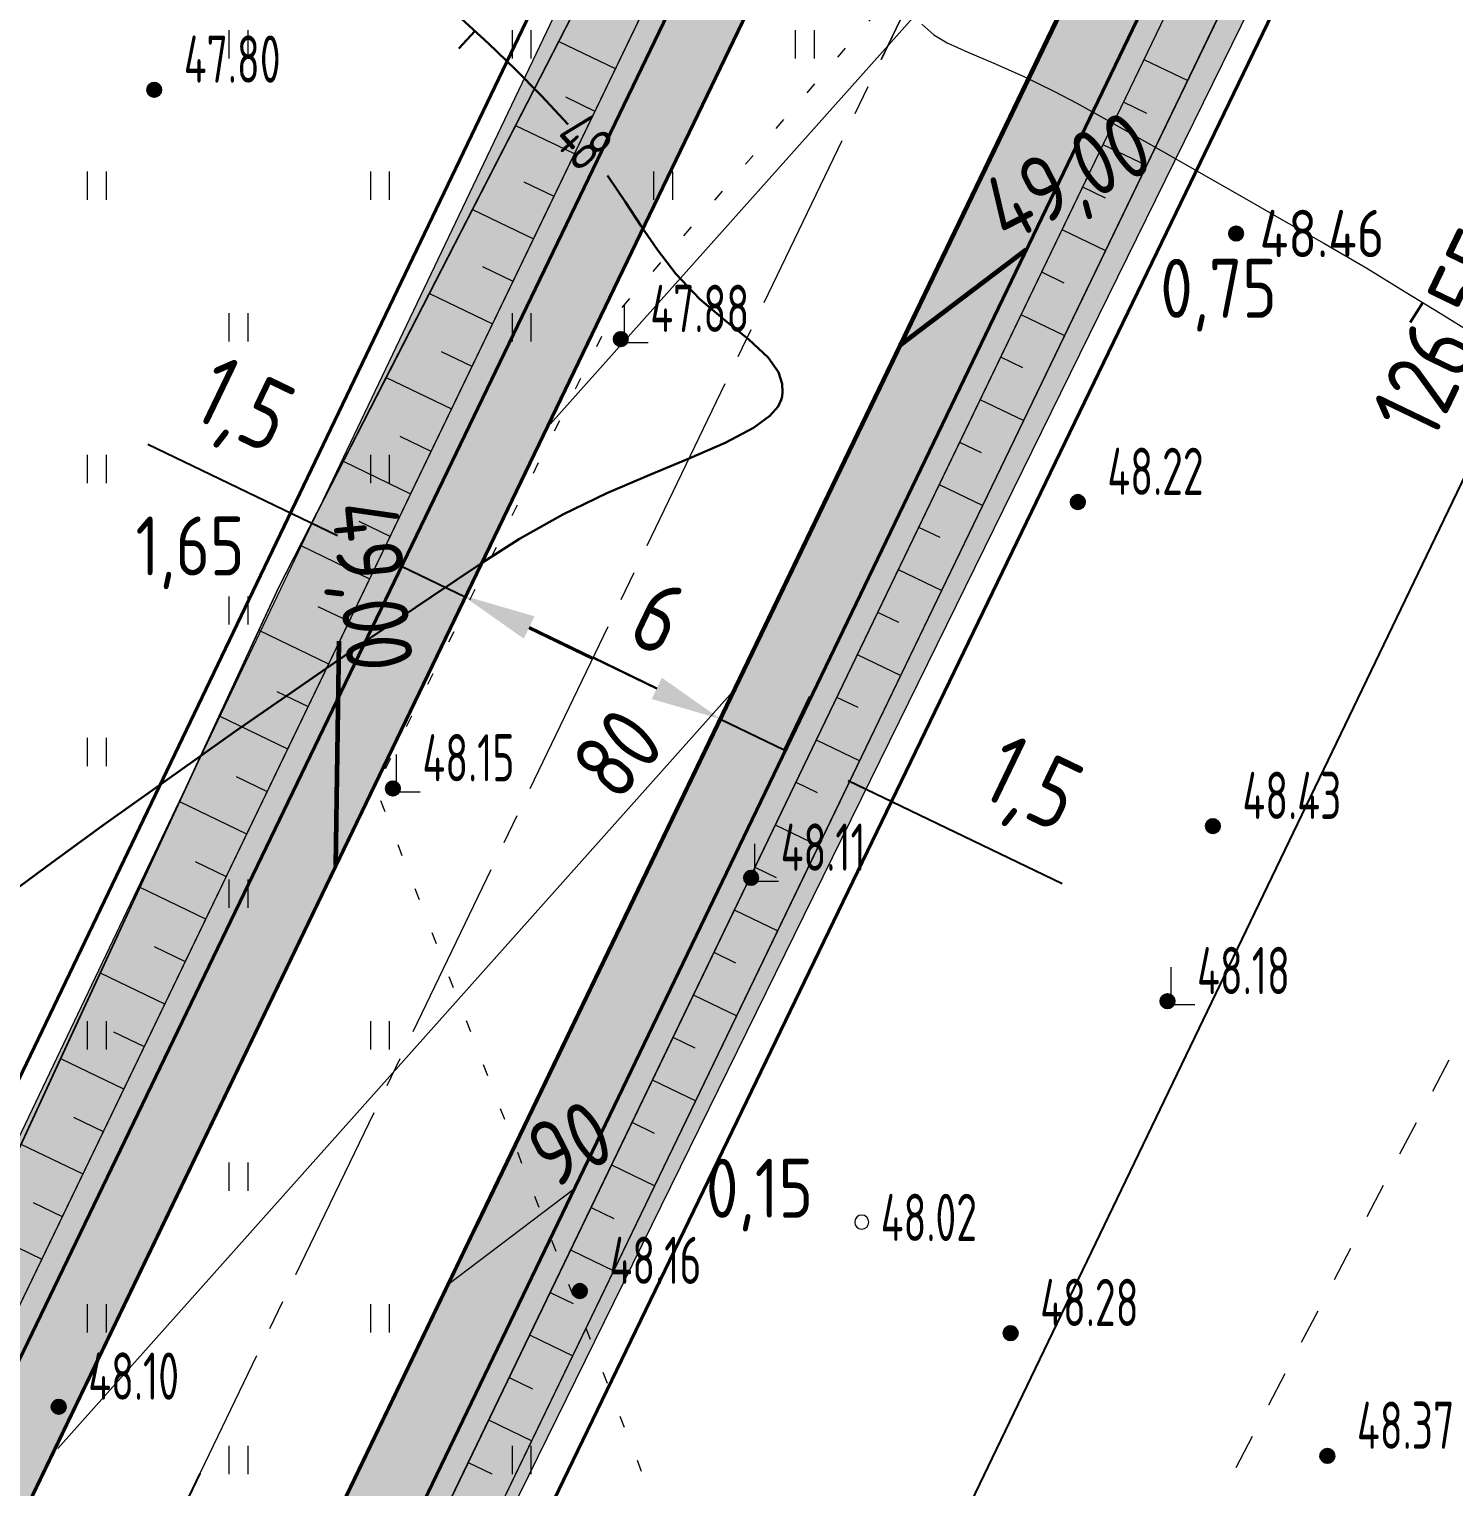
# Model space of a CAD drawing. Extents: x 1098675 to 1099684, y 381052 to 381453.
# Drawn here: x 1099177.56 to 1099207.75, y 381209.73 to 381240.62 of the extents above; entities that cross this region are included whole.
import ezdxf
from ezdxf.enums import TextEntityAlignment as Align

# ---------------------------------------------------------------- set-up
doc = ezdxf.new("R2010")
doc.units = 0
doc.header["$MEASUREMENT"] = 0
doc.set_wipeout_variables(frame=1)
doc.header["$PDMODE"] = 34
doc.header["$PDSIZE"] = -1
for name, pattern in [('500_189_2', [3, 1.5, -1.5]), ('500_366_2', [2, 0.5, -1.5]), ('CENTER2', [28.575, 19.05, -3.175, 3.175, -3.175])]:
    doc.linetypes.add(name, pattern=pattern)
doc.layers.get('Defpoints').update_dxf_attribs({"color": 252, "linetype": 'CONTINUOUS'})
for name, color, linetype, lineweight in [('Горизонтали утолщенные', 32, 'CONTINUOUS', 30), ('ГП', 7, 'CONTINUOUS', 20), ('ГП-ВП', 7, 'CONTINUOUS', 20), ('ГП-ВП вар.1', 7, 'CONTINUOUS', 0), ('ГП-площади', 252, 'CONTINUOUS', 0), ('ГП_БЛАГОУСТРОЙСТВО_озеленение', 73, 'CONTINUOUS', 5), ('ГП_БЛАГОУСТРОЙСТВО_проезд', 7, 'CONTINUOUS', 40), ('ГП_ГРАНИЦА_проект работ', 12, 'МИП_Граница_работ', 40), ('ГП_ТЕКСТ_размеры', 7, 'CONTINUOUS', 5), ('Съемка', 253, 'CONTINUOUS', 20), ('Тропа обхода предв.', 7, 'CONTINUOUS', 0)]:
    doc.layers.add(name, color=color, linetype=linetype, lineweight=lineweight)
doc.layers.add('Территория ПС Мелитопольская$0$0.4 Тропа обхода', color=8, linetype='CONTINUOUS')
doc.styles.add('GOST 2.304', font='GOST2304A.ttf', dxfattribs={"height": 1.25})
doc.styles.add('TOPO_D431', font='GOST2304A.ttf')
doc.styles.add('ГОСТ', font='GOST2304A.ttf', dxfattribs={"height": 2.5})
doc.styles.add('ГОСТ 2.304', font='GOST2304A.ttf')
doc.linetypes.add('МИП_Граница_работ', pattern='A,10,-1.197667,[133,ltypeshp,S=0.35,R=0,X=0,Y=0],-0.044784,[133,ltypeshp,S=0.3,R=0,X=0,Y=0],-0.054403,[133,ltypeshp,S=0.24,R=0,X=0,Y=0],-0.071522,[133,ltypeshp,S=0.17,R=0,X=0,Y=0],-0.071361,[133,ltypeshp,S=0.1,R=0,X=0,Y=0],-1.662597,[133,ltypeshp,S=0.35,R=0,X=0,Y=0],-0.044784,[133,ltypeshp,S=0.3,R=0,X=0,Y=0],-0.054403,[133,ltypeshp,S=0.24,R=0,X=0,Y=0],-0.071522,[133,ltypeshp,S=0.17,R=0,X=0,Y=0],-0.071361,[133,ltypeshp,S=0.1,R=0,X=0,Y=0],-1.655597', length=15.000001)
doc.dimstyles.new('ISO-25', dxfattribs={"dimtxt": 1.5, "dimasz": 1.5, "dimexe": 1.25, "dimexo": 0, "dimtad": 1, "dimtxsty": 'TOPO_D431', "dimcen": 2.5, "dimazin": 0, "dimtfac": 1, "dimtmove": 0, "dimatfit": 3, "dimfxl": 1, "dimarcsym": 0})

# ---------------------------------------------------------------- blocks, each defined once
blk = doc.blocks.new('стрелка уклона')
at = {"layer": 'ГП-ВП', "color": 7, "linetype": 'Continuous', "lineweight": 25}
for p, q in [((269.759, 429.081), (271.487, 429.725)), ((269.759, 429.081), (271.487, 428.436)), ((281.459, 429.081), (269.759, 429.081))]:
    blk.add_line(p, q, dxfattribs=at)
blk = doc.blocks.new('Территория ПС Мелитопольская')
at = {"layer": 'Территория ПС Мелитопольская$0$0.4 Тропа обхода'}
for points in [[(608156, 516850), (575372, 442104)], [(613652, 514442), (578304, 433851)]]:
    blk.add_lwpolyline(points, dxfattribs=at)
blk = doc.blocks.new('*D137')
at = {"layer": 'Defpoints', "color": 0, "linetype": 'Continuous', "lineweight": 60, "transparency": 16777216}
for p in [(1099188.946, 381233.037), (1099194.349, 381230.433), (1099192.213, 381225.999)]:
    blk.add_point(p, dxfattribs=at)
at = {"layer": 'ГП_ТЕКСТ_размеры', "color": 0, "linetype": 'Continuous', "lineweight": -2, "transparency": 16777216}
for p, q in [((1099188.946, 381233.037), (1099186.266, 381227.477)), ((1099194.349, 381230.433), (1099191.67, 381224.873)), ((1099188.16, 381227.952), (1099190.862, 381226.65))]:
    blk.add_line(p, q, dxfattribs=at)
at = {"layer": 'ГП_ТЕКСТ_размеры', "color": 0, "linetype": 'Continuous', "lineweight": 60, "transparency": 16777216}
for points in [[(1099188.269, 381228.177), (1099188.052, 381227.727), (1099186.809, 381228.603)], [(1099190.97, 381226.875), (1099190.753, 381226.425), (1099192.213, 381225.999)]]:
    blk.add_solid(points, dxfattribs=at)
at = {"layer": 'ГП_ТЕКСТ_размеры', "color": 0, "linetype": 'Continuous', "transparency": 16777216, "insert": (1099190.905, 381228.156), "char_height": 1.5, "attachment_point": 5, "rotation": 334.2721, "style": 'TOPO_D431'}
blk.add_mtext('6', dxfattribs=at)
blk = doc.blocks.new('*D138')
at = {"layer": 'Defpoints', "color": 0, "linetype": 'Continuous', "lineweight": 60, "transparency": 16777216}
for p in [(1099225.198, 381294.533), (1099235.993, 381289.338), (1099170.317, 381180.507)]:
    blk.add_point(p, dxfattribs=at)
at = {"layer": 'ГП_ТЕКСТ_размеры', "color": 0, "linetype": 'Continuous', "lineweight": -2, "transparency": 16777216}
for p, q in [((1099225.198, 381294.533), (1099237.119, 381288.796)), ((1099181.761, 381176.663), (1099235.342, 381287.986)), ((1099170.317, 381180.507), (1099182.237, 381174.769))]:
    blk.add_line(p, q, dxfattribs=at)
at = {"layer": 'ГП_ТЕКСТ_размеры', "color": 0, "linetype": 'Continuous', "lineweight": 60, "transparency": 16777216}
for points in [[(1099235.117, 381288.095), (1099235.567, 381287.878), (1099235.993, 381289.338)], [(1099181.536, 381176.771), (1099181.987, 381176.554), (1099181.111, 381175.311)]]:
    blk.add_solid(points, dxfattribs=at)
at = {"layer": 'ГП_ТЕКСТ_размеры', "color": 0, "linetype": 'Continuous', "transparency": 16777216, "insert": (1099207.756, 381234.103), "char_height": 1.5, "attachment_point": 5, "rotation": 64.2981, "style": 'TOPO_D431'}
blk.add_mtext('126,55', dxfattribs=at)
blk = doc.blocks.new('*D141')
at = {"layer": 'Defpoints', "color": 0, "linetype": 'Continuous', "lineweight": 60, "transparency": 16777216}
for p in [(1099185.448, 381229.231), (1099185.448, 381229.231), (1099186.798, 381228.58)]:
    blk.add_point(p, dxfattribs=at)
at = {"layer": 'ГП_ТЕКСТ_размеры', "color": 0, "linetype": 'Continuous', "lineweight": -2, "transparency": 16777216}
for p, q in [((1099184.096, 381229.882), (1099180.074, 381231.819)), ((1099185.448, 381229.231), (1099184.905, 381228.104)), ((1099186.798, 381228.58), (1099185.448, 381229.231)), ((1099186.798, 381228.58), (1099186.256, 381227.454)), ((1099188.149, 381227.929), (1099189.501, 381227.278))]:
    blk.add_line(p, q, dxfattribs=at)
at = {"layer": 'ГП_ТЕКСТ_размеры', "color": 0, "linetype": 'Continuous', "lineweight": 60, "transparency": 16777216}
for points in [[(1099184.205, 381230.107), (1099183.988, 381229.656), (1099185.448, 381229.231)], [(1099188.258, 381228.154), (1099188.041, 381227.704), (1099186.798, 381228.58)]]:
    blk.add_solid(points, dxfattribs=at)
at = {"layer": 'ГП_ТЕКСТ_размеры', "color": 0, "linetype": 'Continuous', "transparency": 16777216, "insert": (1099182.056, 381232.517), "char_height": 1.5, "attachment_point": 5, "rotation": 334.2777, "style": 'TOPO_D431'}
blk.add_mtext('1,5', dxfattribs=at)
blk = doc.blocks.new('*D195')
at = {"layer": 'Defpoints', "color": 0, "linetype": 'Continuous', "lineweight": 60, "transparency": 16777216}
for p in [(1099222.661, 381303.002), (1099161.626, 381172.542), (1099158.899, 381170.684), (1099158.183, 381169.199), (1099167.214, 381166.677)]:
    blk.add_point(p, dxfattribs=at)
at = {"layer": 'ГП_ТЕКСТ_размеры', "color": 0, "linetype": 'Continuous', "lineweight": -2, "transparency": 16777216}
blk.add_arc((1099158.899, 381170.684), 3.3, 0.5443, 37.9984, dxfattribs=at)
at = {"layer": 'ГП_ТЕКСТ_размеры', "color": 0, "linetype": 'Continuous', "lineweight": 60, "transparency": 16777216}
for points in [[(1099161.342, 381172.521), (1099161.656, 381172.91), (1099160.331, 381173.656)], [(1099162.442, 381170.66), (1099161.955, 381170.769), (1099161.871, 381169.251)]]:
    blk.add_solid(points, dxfattribs=at)
at = {"layer": 'ГП_ТЕКСТ_размеры', "color": 0, "linetype": 'Continuous', "lineweight": 30, "transparency": 16777216, "insert": (1099163.479, 381172.078), "char_height": 1.5, "attachment_point": 5, "rotation": 286.9261, "style": 'TOPO_D431'}
blk.add_mtext('90,00°', dxfattribs=at)
blk = doc.blocks.new('откос 6')
at = {"layer": 'ГП_БЛАГОУСТРОЙСТВО_проезд', "color": 7, "linetype": 'Continuous', "lineweight": 20, "elevation": 100.255}
for points in [[(1099208.176, 381431.737), (1099205.682, 381427.615), (1099195.695, 381407.235), (1099183.931, 381383.945), (1099173.685, 381363.979), (1099163.289, 381341.508), (1099153.454, 381319.807), (1099149.902, 381312.174), (1099148.994, 381308.923)], [(1099208.176, 381431.737), (1099148.994, 381308.923)]]:
    blk.add_lwpolyline(points, dxfattribs=at)
at = {"layer": 'ГП_БЛАГОУСТРОЙСТВО_проезд', "color": 7, "linetype": 'Continuous', "lineweight": 20}
for points in [[(1099179.619, 381375.542), (1099180.818, 381374.964)], [(1099179.761, 381374.364), (1099180.384, 381374.063)], [(1099178.706, 381373.762), (1099179.95, 381373.163)], [(1099178.883, 381372.567), (1099179.516, 381372.262)], [(1099177.792, 381371.982), (1099179.082, 381371.361)], [(1099178.005, 381370.77), (1099178.648, 381370.46)], [(1099176.879, 381370.202), (1099178.214, 381369.559)], [(1099177.127, 381368.973), (1099177.78, 381368.658)], [(1099175.965, 381368.422), (1099177.346, 381367.757)], [(1099176.253, 381367.174), (1099176.911, 381366.857)], [(1099175.052, 381366.643), (1099176.477, 381365.956)], [(1099175.385, 381365.372), (1099176.043, 381365.055)], [(1099174.139, 381364.863), (1099175.609, 381364.154)], [(1099174.517, 381363.57), (1099175.175, 381363.253)], [(1099173.262, 381363.065), (1099174.741, 381362.352)], [(1099173.649, 381361.768), (1099174.307, 381361.451)], [(1099172.422, 381361.249), (1099173.873, 381360.55)], [(1099172.781, 381359.967), (1099173.439, 381359.65)], [(1099171.582, 381359.434), (1099173.004, 381358.749)], [(1099171.912, 381358.165), (1099172.57, 381357.848)], [(1099170.743, 381357.619), (1099172.136, 381356.947)], [(1099171.044, 381356.363), (1099171.702, 381356.046)], [(1099169.903, 381355.803), (1099171.268, 381355.145)], [(1099170.188, 381354.556), (1099170.834, 381354.244)], [(1099169.063, 381353.988), (1099170.4, 381353.344)], [(1099169.334, 381352.747), (1099169.966, 381352.443)], [(1099168.223, 381352.172), (1099169.532, 381351.542)], [(1099168.481, 381350.938), (1099169.098, 381350.641)], [(1099167.383, 381350.357), (1099168.663, 381349.74)]]:
    blk.add_lwpolyline(points, dxfattribs=at)
blk = doc.blocks.new('откос 7')
at = {"layer": 'ГП', "color": 7, "linetype": 'Continuous', "lineweight": 20}
blk.add_line((1099217.458, 381427.984, 49.758), (1099162.946, 381314.806, 0.466), dxfattribs=at)
for points, elevation in [([(1099217.458, 381427.984), (1099212.742, 381416.396), (1099210.037, 381410.171), (1099167.644, 381322.26), (1099163.611, 381314.43)], 133.353), ([(1099192.02, 381375.169), (1099192.95, 381374.721)], 0.466), ([(1099191.586, 381374.268), (1099192.079, 381374.031)], 0.466), ([(1099191.152, 381373.367), (1099192.081, 381372.92)], 0.466), ([(1099190.718, 381372.467), (1099191.202, 381372.233)], 0.466), ([(1099190.284, 381371.566), (1099191.212, 381371.118)], 0.466), ([(1099189.85, 381370.665), (1099190.326, 381370.435)], 0.466), ([(1099189.416, 381369.764), (1099190.343, 381369.317)], 0.466), ([(1099188.982, 381368.863), (1099189.449, 381368.638)], 0.466), ([(1099188.548, 381367.962), (1099189.475, 381367.515)], 0.466), ([(1099188.115, 381367.061), (1099188.572, 381366.84)], 0.466), ([(1099187.681, 381366.16), (1099188.606, 381365.714)], 0.466), ([(1099187.247, 381365.259), (1099187.696, 381365.042)], 0.466), ([(1099186.813, 381364.358), (1099187.737, 381363.912)], 0.466), ([(1099186.379, 381363.457), (1099186.821, 381363.244)], 0.466), ([(1099185.945, 381362.556), (1099186.869, 381362.111)], 0.466), ([(1099185.511, 381361.655), (1099185.958, 381361.44)], 0.466), ([(1099185.077, 381360.754), (1099186, 381360.309)], 0.466), ([(1099184.643, 381359.853), (1099185.095, 381359.636)], 0.466), ([(1099184.209, 381358.952), (1099185.131, 381358.508)], 0.466), ([(1099183.775, 381358.051), (1099184.231, 381357.831)], 0.466), ([(1099183.341, 381357.151), (1099184.262, 381356.706)], 0.466), ([(1099182.907, 381356.25), (1099183.368, 381356.027)], 0.466), ([(1099182.473, 381355.349), (1099183.394, 381354.905)], 0.466), ([(1099182.039, 381354.448), (1099182.507, 381354.222)], 0.466), ([(1099181.605, 381353.547), (1099182.525, 381353.103)], 0.466), ([(1099181.171, 381352.646), (1099181.646, 381352.417)], 0.466), ([(1099180.737, 381351.745), (1099181.656, 381351.302)], 0.466), ([(1099180.32, 381350.836), (1099180.786, 381350.611)], 0.466), ([(1099179.886, 381349.935), (1099180.788, 381349.5)], 0.466), ([(1099179.451, 381349.035), (1099179.925, 381348.806)], 0.466), ([(1099179.017, 381348.134), (1099179.919, 381347.699)], 0.466), ([(1099178.583, 381347.233), (1099179.065, 381347)], 0.466), ([(1099178.148, 381346.332), (1099179.05, 381345.897)], 0.466), ([(1099177.7, 381345.438), (1099178.204, 381345.195)], 0.466)]:
    blk.add_lwpolyline(points, dxfattribs=dict(at, elevation=elevation))
blk = doc.blocks.new('*D226')
at = {"layer": 'Defpoints', "color": 0, "linetype": 'Continuous', "lineweight": 60, "transparency": 16777216}
for p in [(1099192.21, 381225.993), (1099192.213, 381225.999), (1099193.56, 381225.343)]:
    blk.add_point(p, dxfattribs=at)
at = {"layer": 'ГП_ТЕКСТ_размеры', "color": 0, "linetype": 'Continuous', "lineweight": -2, "transparency": 16777216}
for p, q in [((1099190.862, 381226.65), (1099189.51, 381227.301)), ((1099192.21, 381225.993), (1099192.756, 381227.125)), ((1099193.56, 381225.343), (1099194.106, 381226.475)), ((1099192.213, 381225.999), (1099193.563, 381225.349)), ((1099194.915, 381224.698), (1099199.451, 381222.512))]:
    blk.add_line(p, q, dxfattribs=at)
at = {"layer": 'ГП_ТЕКСТ_размеры', "color": 0, "linetype": 'Continuous', "lineweight": 60, "transparency": 16777216}
for points in [[(1099190.97, 381226.875), (1099190.753, 381226.425), (1099192.213, 381225.999)], [(1099195.023, 381224.923), (1099194.806, 381224.473), (1099193.563, 381225.349)]]:
    blk.add_solid(points, dxfattribs=at)
at = {"layer": 'ГП_ТЕКСТ_размеры', "color": 0, "linetype": 'Continuous', "transparency": 16777216, "insert": (1099198.762, 381224.496), "char_height": 1.5, "attachment_point": 5, "rotation": 334.2777, "style": 'TOPO_D431'}
blk.add_mtext('1,5', dxfattribs=at)
blk = doc.blocks.new('Съемка')
at = {"layer": 'Съемка', "linetype": 'Continuous', "lineweight": -2}
h = blk.add_hatch(color=8, dxfattribs=at)
h.dxf.hatch_style = 1
edge = h.paths.add_edge_path()
edge.add_arc((1099180.211, 381239.334), 0.15, 0, 360)
h = blk.add_hatch(color=8, dxfattribs=at)
h.dxf.hatch_style = 1
edge = h.paths.add_edge_path()
edge.add_arc((1099180.211, 381239.334), 0.15, 0, 360)
h = blk.add_hatch(color=8, dxfattribs=at)
h.dxf.hatch_style = 1
edge = h.paths.add_edge_path()
edge.add_arc((1099203.137, 381236.288), 0.15, 0, 360)
h = blk.add_hatch(color=8, dxfattribs=at)
h.dxf.hatch_style = 1
edge = h.paths.add_edge_path()
edge.add_arc((1099190.097, 381234.051), 0.15, 0, 360)
h = blk.add_hatch(color=8, dxfattribs=at)
h.dxf.hatch_style = 1
edge = h.paths.add_edge_path()
edge.add_arc((1099190.097, 381234.051), 0.15, 0, 360)
h = blk.add_hatch(color=8, dxfattribs=at)
h.dxf.hatch_style = 1
edge = h.paths.add_edge_path()
edge.add_arc((1099199.783, 381230.599), 0.15, 0, 360)
h = blk.add_hatch(color=8, dxfattribs=at)
h.dxf.hatch_style = 1
edge = h.paths.add_edge_path()
edge.add_arc((1099199.783, 381230.599), 0.15, 0, 360)
h = blk.add_hatch(color=8, dxfattribs=at)
h.dxf.hatch_style = 1
edge = h.paths.add_edge_path()
edge.add_arc((1099185.268, 381224.53), 0.15, 0, 360)
h = blk.add_hatch(color=8, dxfattribs=at)
h.dxf.hatch_style = 1
edge = h.paths.add_edge_path()
edge.add_arc((1099185.268, 381224.53), 0.15, 0, 360)
h = blk.add_hatch(color=8, dxfattribs=at)
h.dxf.hatch_style = 1
edge = h.paths.add_edge_path()
edge.add_arc((1099202.645, 381223.732), 0.15, 0, 360)
h = blk.add_hatch(color=8, dxfattribs=at)
h.dxf.hatch_style = 1
edge = h.paths.add_edge_path()
edge.add_arc((1099202.645, 381223.732), 0.15, 0, 360)
h = blk.add_hatch(color=8, dxfattribs=at)
h.dxf.hatch_style = 1
edge = h.paths.add_edge_path()
edge.add_arc((1099192.859, 381222.635), 0.15, 0, 360)
h = blk.add_hatch(color=8, dxfattribs=at)
h.dxf.hatch_style = 1
edge = h.paths.add_edge_path()
edge.add_arc((1099192.859, 381222.635), 0.15, 0, 360)
h = blk.add_hatch(color=8, dxfattribs=at)
h.dxf.hatch_style = 1
edge = h.paths.add_edge_path()
edge.add_arc((1099201.683, 381220.021), 0.15, 0, 360)
h = blk.add_hatch(color=8, dxfattribs=at)
h.dxf.hatch_style = 1
edge = h.paths.add_edge_path()
edge.add_arc((1099201.683, 381220.021), 0.15, 0, 360)
at = {"layer": 'Съемка'}
h = blk.add_hatch(color=8, dxfattribs=at)
edge = h.paths.add_edge_path()
edge.add_arc((1099201.683, 381220.021), 0.15, 0, 360)
at = {"layer": 'Съемка', "linetype": 'Continuous', "lineweight": -2}
h = blk.add_hatch(color=8, dxfattribs=at)
h.dxf.hatch_style = 1
edge = h.paths.add_edge_path()
edge.add_arc((1099189.231, 381213.88), 0.15, 0, 360)
h = blk.add_hatch(color=8, dxfattribs=at)
h.dxf.hatch_style = 1
edge = h.paths.add_edge_path()
edge.add_arc((1099198.359, 381212.987), 0.15, 0, 360)
h = blk.add_hatch(color=8, dxfattribs=at)
h.dxf.hatch_style = 1
edge = h.paths.add_edge_path()
edge.add_arc((1099198.359, 381212.987), 0.15, 0, 360)
h = blk.add_hatch(color=8, dxfattribs=at)
h.dxf.hatch_style = 1
edge = h.paths.add_edge_path()
edge.add_arc((1099178.187, 381211.427), 0.15, 0, 360)
h = blk.add_hatch(color=8, dxfattribs=at)
h.dxf.hatch_style = 1
edge = h.paths.add_edge_path()
edge.add_arc((1099178.187, 381211.427), 0.15, 0, 360)
at = {"layer": 'Съемка'}
h = blk.add_hatch(color=8, dxfattribs=at)
edge = h.paths.add_edge_path()
edge.add_arc((1099178.187, 381211.427), 0.15, 0, 360)
at = {"layer": 'Съемка', "linetype": 'Continuous', "lineweight": -2}
h = blk.add_hatch(color=8, dxfattribs=at)
h.dxf.hatch_style = 1
edge = h.paths.add_edge_path()
edge.add_arc((1099205.072, 381210.386), 0.15, 0, 360)
h = blk.add_hatch(color=8, dxfattribs=at)
h.dxf.hatch_style = 1
edge = h.paths.add_edge_path()
edge.add_arc((1099205.072, 381210.386), 0.15, 0, 360)
at = {"layer": 'Съемка', "color": 8, "linetype": '500_366_2', "lineweight": 20, "ltscale": 0.5, "flags": 128}
blk.add_lwpolyline([(1099198.563, 381201.384), (1099193.193, 381203.231), (1099184.908, 381224.542), (1099189.828, 381234.374), (1099196.307, 381241.894), (1099198.201, 381256.825), (1099201.935, 381263.39), (1099201.258, 381276.364), (1099207.286, 381289.088), (1099200.007, 381296.607), (1099194.259, 381300.694)], dxfattribs=at)
at = {"layer": 'Съемка', "color": 8, "linetype": '500_189_2', "ltscale": 0.5, "flags": 128}
blk.add_lwpolyline([(1099178.441, 381166.657), (1099177.58, 381167.215), (1099187.076, 381182.651), (1099198.563, 381201.384), (1099209.793, 381222.879), (1099218.098, 381238.769), (1099227.088, 381255.984), (1099235.393, 381271.874), (1099244.576, 381289.449), (1099266.178, 381277.596), (1099291.368, 381263.774), (1099301.75, 381258.19)], dxfattribs=at)
at = {"layer": 'Съемка', "color": 8, "linetype": 'Continuous', "lineweight": 20}
for points in [[(1099196.475, 381240.726), (1099196.729, 381240.496), (1099197.014, 381240.331), (1099197.45, 381240.133), (1099198, 381239.896), (1099198.625, 381239.619), (1099199.288, 381239.298), (1099199.761, 381239.048), (1099200.332, 381238.733), (1099200.987, 381238.365), (1099201.711, 381237.953), (1099202.488, 381237.509), (1099203.305, 381237.043), (1099204.145, 381236.564), (1099204.994, 381236.083), (1099205.907, 381235.553), (1099206.722, 381235.056), (1099207.46, 381234.598), (1099208.144, 381234.18)], [(1099181.8, 381240), (1099181.8, 381240.6)], [(1099182.2, 381240), (1099182.2, 381240.6)], [(1099187.8, 381240), (1099187.8, 381240.6)], [(1099188.2, 381240), (1099188.2, 381240.6)], [(1099193.8, 381240), (1099193.8, 381240.6)], [(1099194.2, 381240), (1099194.2, 381240.6)], [(1099178.8, 381237), (1099178.8, 381237.6)], [(1099179.2, 381237), (1099179.2, 381237.6)], [(1099184.8, 381237), (1099184.8, 381237.6)], [(1099185.2, 381237), (1099185.2, 381237.6)], [(1099190.8, 381237), (1099190.8, 381237.6)], [(1099191.2, 381237), (1099191.2, 381237.6)], [(1099181.8, 381234), (1099181.8, 381234.6)], [(1099182.2, 381234), (1099182.2, 381234.6)], [(1099187.8, 381234), (1099187.8, 381234.6)], [(1099188.2, 381234), (1099188.2, 381234.6)], [(1099178.8, 381231), (1099178.8, 381231.6)], [(1099179.2, 381231), (1099179.2, 381231.6)], [(1099184.8, 381231), (1099184.8, 381231.6)], [(1099185.2, 381231), (1099185.2, 381231.6)], [(1099181.8, 381228), (1099181.8, 381228.6)], [(1099182.2, 381228), (1099182.2, 381228.6)], [(1099178.8, 381225), (1099178.8, 381225.6)], [(1099179.2, 381225), (1099179.2, 381225.6)], [(1099181.8, 381222), (1099181.8, 381222.6)], [(1099182.2, 381222), (1099182.2, 381222.6)], [(1099178.8, 381219), (1099178.8, 381219.6)], [(1099179.2, 381219), (1099179.2, 381219.6)], [(1099184.8, 381219), (1099184.8, 381219.6)], [(1099185.2, 381219), (1099185.2, 381219.6)], [(1099181.8, 381216), (1099181.8, 381216.6)], [(1099182.2, 381216), (1099182.2, 381216.6)], [(1099178.8, 381213), (1099178.8, 381213.6)], [(1099179.2, 381213), (1099179.2, 381213.6)], [(1099184.8, 381213), (1099184.8, 381213.6)], [(1099185.2, 381213), (1099185.2, 381213.6)], [(1099181.8, 381210), (1099181.8, 381210.6)], [(1099182.2, 381210), (1099182.2, 381210.6)], [(1099187.8, 381210), (1099187.8, 381210.6)], [(1099188.2, 381210), (1099188.2, 381210.6)]]:
    blk.add_lwpolyline(points, dxfattribs=at)
at = {"layer": 'Съемка', "color": 8, "lineweight": 30, "ltscale": 0.5, "flags": 128}
blk.add_lwpolyline([(1099176.934, 381222.138), (1099177.919, 381222.872), (1099179.128, 381223.749), (1099180.49, 381224.722), (1099181.936, 381225.74), (1099183.394, 381226.756), (1099184.795, 381227.72), (1099186.069, 381228.585), (1099187.144, 381229.301), (1099187.951, 381229.82), (1099188.867, 381230.336), (1099189.801, 381230.783), (1099190.713, 381231.175), (1099191.562, 381231.528), (1099192.308, 381231.856), (1099192.909, 381232.173), (1099193.259, 381232.428), (1099193.431, 381232.626), (1099193.498, 381232.763), (1099193.516, 381232.833), (1099193.528, 381232.926), (1099193.521, 381233.103), (1099193.44, 381233.351), (1099193.221, 381233.663), (1099192.813, 381234.042), (1099192.311, 381234.443), (1099191.774, 381234.897), (1099191.261, 381235.437), (1099190.877, 381235.942), (1099190.531, 381236.444), (1099190.195, 381236.952), (1099189.843, 381237.475), (1099189.447, 381238.02), (1099188.98, 381238.596), (1099188.414, 381239.212), (1099187.861, 381239.768), (1099187.295, 381240.314), (1099186.717, 381240.842)], dxfattribs=at)
at = {"layer": 'Съемка', "color": 8, "linetype": 'Continuous', "lineweight": -2}
for points in [[(1099187.006, 381240.578), (1099186.669, 381240.208)], [(1099207.091, 381234.827), (1099206.827, 381234.402)]]:
    blk.add_lwpolyline(points, dxfattribs=at)
at = {"layer": 'Съемка', "color": 8, "linetype": 'Continuous', "lineweight": 9, "flags": 128}
for points in [[(1099190.675, 381233.973), (1099190.175, 381233.973), (1099190.175, 381234.773)], [(1099185.846, 381224.452), (1099185.346, 381224.452), (1099185.346, 381225.252)], [(1099193.437, 381222.557), (1099192.937, 381222.557), (1099192.937, 381223.357)], [(1099202.261, 381219.943), (1099201.761, 381219.943), (1099201.761, 381220.743)], [(1099202.261, 381219.943), (1099201.761, 381219.943), (1099201.761, 381220.743)]]:
    blk.add_lwpolyline(points, dxfattribs=at)
at = {"layer": 'Съемка', "color": 8, "linetype": 'Continuous', "lineweight": 20, "flags": 128}
blk.add_lwpolyline([(1099195.054, 381215.34, 1), (1099195.354, 381215.34, 1)], format="xyb", close=True, dxfattribs=at)
at = {"layer": 'Съемка', "color": 8, "linetype": 'Continuous', "lineweight": -2}
for centre in [(1099180.211, 381239.334), (1099180.211, 381239.334), (1099203.137, 381236.288), (1099190.097, 381234.051), (1099190.097, 381234.051), (1099199.783, 381230.599), (1099199.783, 381230.599), (1099185.268, 381224.53), (1099185.268, 381224.53), (1099202.645, 381223.732), (1099202.645, 381223.732), (1099192.859, 381222.635), (1099192.859, 381222.635), (1099201.683, 381220.021), (1099201.683, 381220.021), (1099189.231, 381213.88), (1099198.359, 381212.987), (1099198.359, 381212.987), (1099178.187, 381211.427), (1099178.187, 381211.427), (1099205.072, 381210.386), (1099205.072, 381210.386)]:
    blk.add_circle(centre, 0.15, dxfattribs=at)
at = {"layer": 'Съемка', "color": 8, "linetype": 'Continuous', "lineweight": 0}
for centre in [(1099201.683, 381220.021), (1099178.187, 381211.427)]:
    blk.add_circle(centre, 0.15, dxfattribs=at)
at = {"layer": 'Съемка', "color": 8, "lineweight": 30, "style": 'ГОСТ', "width": 0.8}
for s, p in [('47.80', (1099180.836, 381239.484)), ('47.88', (1099190.722, 381234.201)), ('48.22', (1099200.408, 381230.749)), ('48.15', (1099185.893, 381224.68)), ('48.43', (1099203.27, 381223.882)), ('48.11', (1099193.484, 381222.785)), ('48.18', (1099202.308, 381220.171)), ('48.16', (1099189.856, 381214.03)), ('48.28', (1099198.984, 381213.137)), ('48.10', (1099178.812, 381211.577)), ('48.37', (1099205.697, 381210.536))]:
    blk.add_text(s, height=1, dxfattribs=at).set_placement(p)
at = {"layer": 'Съемка', "color": 8, "linetype": 'Continuous', "lineweight": 30, "style": 'ГОСТ'}
blk.add_text('48.46', height=1, dxfattribs=at).set_placement((1099203.637, 381235.788))
at = {"layer": 'Съемка', "color": 8, "linetype": 'Continuous', "lineweight": 15, "ltscale": 0.5, "style": 'ГОСТ', "width": 0.8}
blk.add_text('48.02', height=1, dxfattribs=at).set_placement((1099195.604, 381214.94))
at = {"color": 7, "true_color": 0xffffff}
blk.add_wipeout([(1099189.385, 381238.968), (1099190.303, 381237.967), (1099189.493, 381237.223), (1099188.574, 381238.224)], dxfattribs=at).dxf.layer = 'Съемка'
at = {"layer": 'Съемка', "color": 8, "linetype": 'Continuous', "lineweight": 30, "style": 'ГОСТ', "width": 0.8}
blk.add_text('48', height=1, rotation=312.5491, dxfattribs=at).set_placement((1099188.98, 381238.596), align=Align.MIDDLE_LEFT)
at = {"color": 7, "true_color": 0xffffff}
blk.add_wipeout([(1099189.385, 381238.968), (1099190.303, 381237.967), (1099189.493, 381237.223), (1099188.574, 381238.224)], dxfattribs=at).dxf.layer = 'Горизонтали утолщенные'
at = {"layer": 'Съемка', "color": 8, "linetype": 'Continuous', "lineweight": 30, "style": 'ГОСТ', "width": 0.8}
blk.add_text('48', height=1, rotation=312.5491, dxfattribs=at).set_placement((1099188.98, 381238.596), align=Align.MIDDLE_LEFT)

msp = doc.modelspace()

# ---------------------------------------------------------------- block references
at = {"layer": 'Съемка', "color": 6, "lineweight": 30}
msp.add_blockref('Съемка', (0, 0), dxfattribs=at)

# ---------------------------------------------------------------- next in the draw order: hatches: boundary and pattern name
at = {"layer": 'ГП_БЛАГОУСТРОЙСТВО_озеленение', "linetype": 'Continuous'}
h = msp.add_hatch(dxfattribs=at)
h.set_pattern_fill('ANSI38', color=256, scale=3)
h.set_pattern_definition([(45, (248.8861, -117.7873), (-0.26516504294, 0.26516504294), []), (135, (248.8861, -117.7873), (-0.79549512883, 0.26516504294), [0.9375, -0.5625])])
h.paths.add_polyline_path([(1099155.165, 381170.672), (1099156.839, 381169.866), (1099218.493, 381297.768), (1099216.33, 381298.81)])
edge = h.paths.add_edge_path()
edge.add_arc((1099183.797, 381173.929), 12, 153.9905, 228.9341, ccw=False)
edge.add_line((1099173.013, 381179.191), (1099228.835, 381292.782))
edge.add_line((1099228.835, 381292.782), (1099226.59, 381293.872))
edge.add_line((1099226.59, 381293.872), (1099171.657, 381179.832))
edge.add_arc((1099183.794, 381173.929), 13.497, 154.0632, 236.4795)
edge.add_arc((1099183.794, 381173.929), 13.497, 236.4788, 244.5481)
edge.add_arc((1099045.954, 381235.282), 151.138, 330.88404, 331.44895)
edge.add_arc((1099181.96, 381171.053), 8.64, 225.5905, 247.9209, ccw=False)
at = {"layer": 'ГП_БЛАГОУСТРОЙСТВО_озеленение', "linetype": 'Continuous', "lineweight": 5, "ltscale": 1.5, "true_color": 0xcd6928}
h = msp.add_hatch(dxfattribs=at)
h.set_pattern_fill('HONEY', color=32, scale=2.5)
h.set_pattern_definition([(0, (106.69968, -5.35007), (0.46875, 0.27063293868), [0.3125, -0.625]), (120, (106.69968, -5.35007), (-0.46875, 0.27063293868), [0.3125, -0.625]), (60, (106.69968, -5.35007), (1e-16, 0.541265877365), [-0.625, 0.3125])])
h.paths.add_polyline_path([(1099219.826, 381297.117), (1099218.475, 381297.768), (1099218.425, 381297.666), (1099156.84, 381169.864), (1099158.184, 381169.198)])
h = msp.add_hatch(dxfattribs=at)
h.set_pattern_fill('HONEY', color=32, scale=2.5)
h.set_pattern_definition([(0, (215.9848, -39.44447), (0.46875, 0.27063293868), [0.3125, -0.625]), (120, (215.9848, -39.44447), (-0.46875, 0.27063293868), [0.3125, -0.625]), (60, (215.9848, -39.44447), (1e-16, 0.541265877365), [-0.625, 0.3125])])
edge = h.paths.add_edge_path()
edge.add_arc((1099183.878, 381173.987), 15.089, 157.272, 241.0422)
edge.add_line((1099176.572, 381160.784), (1099177.287, 381160.415))
edge.add_line((1099177.287, 381160.415), (1099177.994, 381161.742))
edge.add_line((1099177.994, 381161.742), (1099176.905, 381162.384))
edge.add_arc((1099183.887, 381174.026), 13.575, 157, 239.0467, ccw=False)
edge.add_line((1099171.391, 381179.33), (1099226.567, 381293.836))
edge.add_line((1099226.567, 381293.836), (1099225.186, 381294.492))
edge.add_line((1099225.186, 381294.492), (1099169.96, 381179.817))

# ---------------------------------------------------------------- next in the draw order: linework, layer by layer
at = {"layer": 'ГП', "color": 7, "linetype": 'CENTER2', "lineweight": 13, "ltscale": 0.2}
msp.add_line((1099160.886, 381167.897), (1099233.095, 381317.744), dxfattribs=at)
at = {"layer": 'ГП', "color": 45, "linetype": 'Continuous', "true_color": 0x9b7e46}
for p, q in [((1099218.473, 381297.768), (1099156.842, 381169.872)), ((1099226.886, 381294.498), (1099171.657, 381179.832))]:
    msp.add_line(p, q, dxfattribs=at)
at = {"layer": 'ГП-ВП', "color": 7, "linetype": 'CENTER2', "lineweight": 13, "ltscale": 0.2}
msp.add_line((1099160.886, 381167.897), (1099225.363, 381301.7), dxfattribs=at)
at = {"layer": 'ГП-ВП вар.1', "color": 5, "linetype": 'Continuous', "lineweight": 20}
for points in [[(1099202.917, 381248.295), (1099188.607, 381232.257)], [(1099192.475, 381226.582), (1099178.165, 381210.545)], [(1099186.433, 381214.019), (1099189.118, 381216.055)]]:
    msp.add_lwpolyline(points, dxfattribs=at)
at = {"layer": 'ГП-ВП вар.1', "color": 5, "linetype": 'Continuous', "lineweight": 60}
for points in [[(1099196.001, 381233.914), (1099198.686, 381235.95)], [(1099184.061, 381222.9), (1099184.128, 381227.647)]]:
    msp.add_lwpolyline(points, dxfattribs=at)
at = {"layer": 'ГП-площади', "color": 1, "linetype": 'Continuous', "lineweight": 40}
msp.add_lwpolyline([(1099158.184, 381169.199), (1099222.661, 381303.002)], dxfattribs=at)
msp.add_lwpolyline([(1099229.249, 381303.047), (1099170.317, 381180.507, 0.416949)], format="xyb", dxfattribs=at)
msp.add_lwpolyline([(1099218.473, 381297.768), (1099219.825, 381297.117), (1099158.184, 381169.198), (1099156.842, 381169.872), (1099218.425, 381297.666)], close=True, dxfattribs=at)
at = {"layer": 'ГП-площади', "color": 1, "linetype": 'Continuous', "lineweight": 20}
for points in [[(1099165.742, 381191.521), (1099167.394, 381195.165), (1099169.871, 381200.631), (1099172.349, 381206.098), (1099174.027, 381209.729), (1099176.546, 381215.175), (1099178.226, 381218.806), (1099179.906, 381222.437), (1099182.425, 381227.883), (1099182.848, 381228.798), (1099185.128, 381233.241), (1099188.782, 381240.361), (1099190.609, 381243.92), (1099193.346, 381249.262), (1099196.051, 381254.618), (1099198.757, 381259.975), (1099201.463, 381265.331), (1099204.168, 381270.688), (1099208.585, 381279.66), (1099211.226, 381285.048), (1099214.746, 381292.232), (1099214.845, 381292.433), (1099217.339, 381296.556), (1099158.157, 381173.741)], [(1099178.656, 381190.89), (1099181.262, 381196.294), (1099183.868, 381201.699), (1099184.737, 381203.5), (1099187.343, 381208.905), (1099191.686, 381217.912), (1099193.424, 381221.515), (1099194.292, 381223.317), (1099196.03, 381226.92), (1099199.505, 381234.126), (1099201.242, 381237.728), (1099202.98, 381241.331), (1099205.586, 381246.736), (1099209.929, 381255.743), (1099213.404, 381262.949), (1099216.01, 381268.354), (1099217.748, 381271.957), (1099218.616, 381273.758), (1099220.025, 381276.804), (1099221.051, 381279.245), (1099221.903, 381281.204)]]:
    msp.add_lwpolyline(points, dxfattribs=at)
at = {"layer": 'ГП-площади', "color": 1, "linetype": 'Continuous', "lineweight": 40}
msp.add_lwpolyline([(1099177.302, 381160.408), (1099177.994, 381161.742, -0.401302), (1099171.362, 381179.184), (1099226.586, 381293.874), (1099225.198, 381294.532), (1099225.162, 381294.549), (1099170.317, 381180.507, 0.412674), (1099177.302, 381160.408)], format="xyb", close=True, dxfattribs=at)
at = {"layer": 'ГП-площади', "color": 1, "linetype": 'Continuous', "lineweight": 20}
msp.add_lwpolyline([(1099226.62, 381292.792), (1099172.107, 381179.615, 0.268351)], format="xyb", dxfattribs=at)
at = {"layer": 'ГП_БЛАГОУСТРОЙСТВО_озеленение', "linetype": 'Continuous'}
msp.add_lwpolyline([(1099216.329, 381298.81), (1099218.474, 381297.768), (1099156.839, 381169.866), (1099155.164, 381170.673), (1099216.329, 381298.81)], close=True, dxfattribs=at)
at = {"layer": 'ГП_БЛАГОУСТРОЙСТВО_озеленение', "color": 32, "linetype": 'Continuous', "lineweight": 5, "ltscale": 1.5, "true_color": 0xcd6928}
msp.add_lwpolyline([(1099218.475, 381297.768), (1099219.826, 381297.117), (1099158.184, 381169.198), (1099156.84, 381169.864), (1099218.425, 381297.666)], close=True, dxfattribs=at)
at = {"layer": 'ГП_БЛАГОУСТРОЙСТВО_озеленение', "linetype": 'Continuous'}
msp.add_lwpolyline([(1099226.586, 381293.874), (1099228.834, 381292.783), (1099173.013, 381179.191, 0.33916), (1099175.914, 381164.882, 0.095469), (1099178.713, 381163.047, -0.002639), (1099177.994, 381161.742, 0.001635), (1099176.376, 381162.694, -0.35877), (1099171.362, 381179.184), (1099226.586, 381293.874)], format="xyb", close=True, dxfattribs=at)
at = {"layer": 'ГП_БЛАГОУСТРОЙСТВО_проезд', "linetype": 'Continuous'}
for p, q in [((1099222.661, 381303.002), (1099158.183, 381169.199)), ((1099229.238, 381303.025), (1099170.317, 381180.507))]:
    msp.add_line(p, q, dxfattribs=at)
at = {"layer": 'ГП_ГРАНИЦА_проект работ', "linetype": 'МИП_Граница_работ', "ltscale": 0.4}
for points in [[(1099216.36, 381298.795), (1099202.66, 381270.59), (1099190.569, 381245.96), (1099154.333, 381170.404)], [(1099173.854, 381178.786), (1099228.953, 381292.771)]]:
    msp.add_lwpolyline(points, dxfattribs=at)

# ---------------------------------------------------------------- next in the draw order: block references
at = {"layer": 'ГП', "color": 1, "linetype": 'Continuous', "lineweight": 20}
for name, p in [('откос 6', (9.163, -135.182)), ('откос 7', (9.161, -135.191))]:
    msp.add_blockref(name, p, dxfattribs=at)
at = {"layer": 'ГП-ВП', "lineweight": 20, "xscale": 0.4999999999999998, "yscale": 0.4999999999999998, "zscale": 0.4999999999999998, "rotation": 64.27149501385972}
msp.add_blockref('стрелка уклона', (1099313.359, 380990.099), dxfattribs=at)
at = {"layer": 'Тропа обхода предв.', "xscale": 0.001, "yscale": 0.001, "zscale": 0.001, "rotation": 357.9626094329727}
msp.add_blockref('Территория ПС Мелитопольская', (1098593.679, 380802.216), dxfattribs=at)

# ---------------------------------------------------------------- next in the draw order: texts
at = {"layer": 'ГП-ВП вар.1', "color": 5, "linetype": 'Continuous', "lineweight": 20, "char_height": 1.4, "attachment_point": 1, "style": 'ГОСТ 2.304'}
for s, insert, rotation in [('49,00', (1099197.627, 381237.294), 27.2111), ('49,00', (1099185.355, 381230.686), 275.634), ('80', (1099188.967, 381225.121), 48.9502), ('90', (1099187.99, 381217.257), 27.2111)]:
    msp.add_mtext_dynamic_manual_height_columns(s, width=2.20093, gutter_width=4.5, heights=[0], dxfattribs=dict(at, insert=insert, rotation=rotation))
at = {"layer": 'ГП-площади', "color": 3, "lineweight": 20, "char_height": 1.25, "width": 4.51737, "attachment_point": 1, "style": 'GOST 2.304'}
for s, insert in [('0,75', (1099201.53, 381235.752)), ('1,65', (1099179.815, 381230.293)), ('0,15', (1099191.903, 381216.683))]:
    msp.add_mtext(s, dxfattribs=dict(at, insert=insert))

# ---------------------------------------------------------------- next in the draw order: dimensions: what is measured, and where the dimension line sits
at = {"layer": 'ГП_ТЕКСТ_размеры', "color": 7, "linetype": 'Continuous', "lineweight": 30}
dim = msp.add_angular_dim_2l(base=(1099161.626, 381172.542), line1=((1099222.661, 381303.002), (1099158.183, 381169.199)), line2=((1099167.214, 381166.677), (1099158.899, 381170.684)), dimstyle='ISO-25', dxfattribs=at)
dim.commit()
dim.dimension.update_dxf_attribs({"geometry": '*D195', "text_midpoint": (1099162.056, 381171.644), "dimtype": 162})
at = {"layer": 'ГП_ТЕКСТ_размеры', "color": 7, "linetype": 'Continuous'}
for base, p1, p2, angle, picture, middle in [((1099235.993, 381289.338), (1099170.317, 381180.507), (1099225.198, 381294.533), 64.2981, '*D138', (1099209.097, 381233.458)), ((1099192.213, 381225.999), (1099188.946, 381233.037), (1099194.349, 381230.433), 334.2721, '*D137', (1099190.308, 381226.917)), ((1099192.213, 381225.999), (1099193.56, 381225.343), (1099192.21, 381225.993), 154.2777, '*D226', (1099198.116, 381223.155))]:
    dim = msp.add_linear_dim(base=base, p1=p1, p2=p2, angle=angle, dimstyle='ISO-25', dxfattribs=at)
    dim.commit()
    dim.dimension.update_dxf_attribs({"geometry": picture, "text_midpoint": middle, "dimtype": 161})
dim = msp.add_aligned_dim(p1=(1099186.798, 381228.58), p2=(1099185.448, 381229.231), distance=0, dimstyle='ISO-25', dxfattribs=at)
dim.commit()
dim.dimension.update_dxf_attribs({"geometry": '*D141', "text_midpoint": (1099182.056, 381232.517)})

doc.saveas('drawing.dxf')
